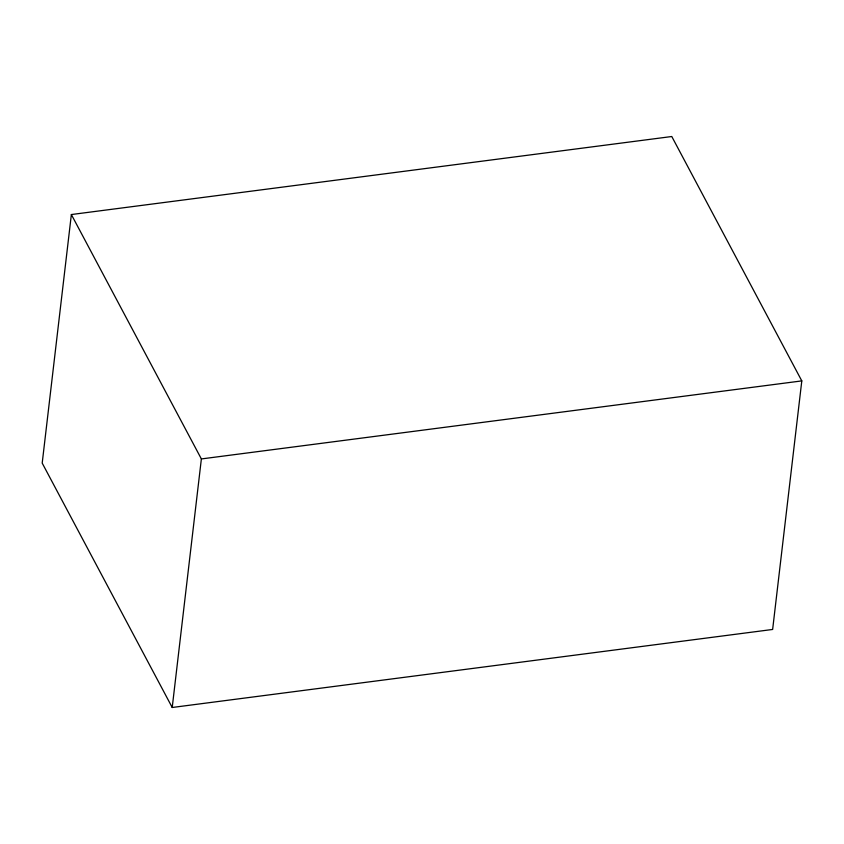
<?xml version="1.0" encoding="UTF-8"?>
<svg xmlns="http://www.w3.org/2000/svg" width="844" height="844" viewBox="0 0 844 844"><rect width="100%" height="100%" fill="white"/><g stroke="black" fill="none" stroke-linecap="round" stroke-linejoin="round"><path stroke-width="1.27" d="M71.36 214.545L42.2 463.103L172.218 707.483L772.64 629.455L801.8 380.897L671.782 136.517L71.36 214.545L201.368 458.936L172.218 707.483M201.368 458.936L801.8 380.897"/></g></svg>
